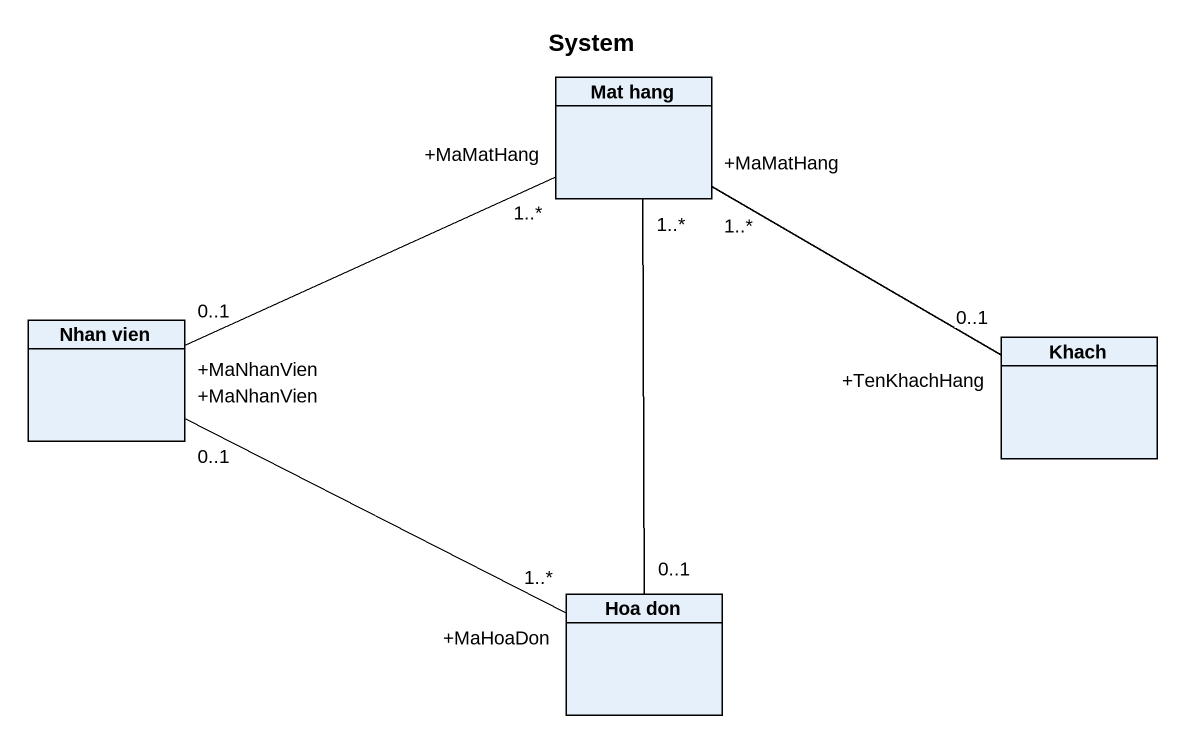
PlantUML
@startuml
title System
hide circle
hide empty members
class "Mat hang" as Mat_hang
class "Nhan vien" as Nhan_vien
class Khach
class "Hoa don" as Hoa_don
Mat_hang "1..*" -- "0..1" Hoa_don
Nhan_vien "+MaNhanVien\n0..1" -right- "+MaMatHang\n1..*" Mat_hang
Nhan_vien "+MaNhanVien\n0..1" -right- "+MaHoaDon\n1..*" Hoa_don
Khach "+TenKhachHang\n0..1" -left- "+MaMatHang\n1..*" Mat_hang
@enduml
